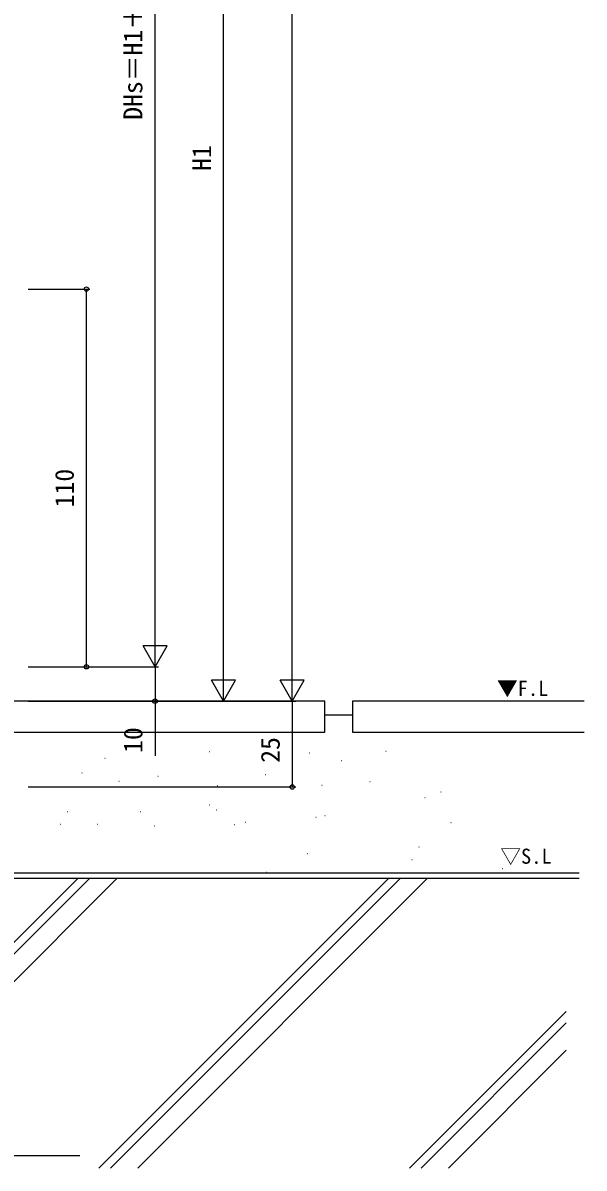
# Model space of a CAD drawing. Units: millimetres, scale not verified. Extents: x -437 to 438, y -681 to 679.
# Drawn here: x -172.1 to -8.6, y -272.7 to 60.8 of the extents above; entities that cross this region are included whole.
import ezdxf
from ezdxf.enums import TextEntityAlignment as Align

# ---------------------------------------------------------------- set-up
doc = ezdxf.new("R2010")
doc.units = ezdxf.units.MM
doc.header["$LTSCALE"] = 4
for name, color, linetype in [('0-1_USER1', 3, 'Continuous'), ('0-5_YKK_D', 6, 'Continuous'), ('0-7_YSS_K', 3, 'Continuous'), ('0-8_YSS_KE', 3, 'Continuous')]:
    doc.layers.add(name, color=color, linetype=linetype)
doc.styles.add('ＭＳ ゴシック', font='')
doc.styles.get('ＭＳ ゴシック').set_extended_font_data('MS Gothic')

msp = doc.modelspace()

# ---------------------------------------------------------------- linework, layer by layer
at = {"layer": '0-5_YKK_D'}
for p, q in [((-93.628, -129.701), (-93.628, 456.299)), ((-133.628, -119.701), (-133.628, 249.299)), ((-113.628, -129.701), (-113.628, 176.299)), ((-170.628, -16.701), (-152.628, -16.701)), ((-153.628, -126.701), (-153.628, -16.701)), ((-133.628, -126.701), (-133.628, -114.577)), ((-133.628, -126.701), (-137.128, -120.639)), ((-130.128, -120.639), (-137.128, -120.639)), ((-133.628, -126.701), (-130.128, -120.639)), ((-170.628, -126.701), (-132.628, -126.701)), ((-170.628, -126.701), (-152.628, -126.701)), ((-170.628, -126.701), (-132.628, -126.701)), ((-113.628, -136.701), (-113.628, -124.577)), ((-93.628, -136.701), (-93.628, -124.577)), ((-113.628, -136.701), (-117.128, -130.639)), ((-110.128, -130.639), (-117.128, -130.639)), ((-113.628, -136.701), (-110.128, -130.639)), ((-93.628, -136.701), (-97.128, -130.639)), ((-90.128, -130.639), (-97.128, -130.639)), ((-93.628, -136.701), (-90.128, -130.639)), ((-170.628, -136.701), (-112.628, -136.701)), ((-170.628, -136.701), (-92.628, -136.701)), ((-93.628, -136.701), (-93.628, -161.701)), ((-170.628, -161.701), (-92.628, -161.701))]:
    msp.add_line(p, q, dxfattribs=at)
for points in [[(-133.628, -126.701), (-133.628, -136.701), (-133.628, -152.626)], [(-247.021, -234.338), (-245.746, -236.546), (-227.002, -269.011), (-155.511, -269.011)]]:
    msp.add_lwpolyline(points, dxfattribs=at)
for centre in [(-153.628, -16.701), (-153.628, -126.701), (-133.628, -136.701), (-93.628, -161.701)]:
    msp.add_circle(centre, 0.637, dxfattribs=at)
at = {"layer": '0-7_YSS_K'}
for p, q in [((-148.277, -153.318), (-148.177, -153.318)), ((-117.768, -151.401), (-117.668, -151.401)), ((-88.642, -151.747), (-88.542, -151.747)), ((-66.406, -151.23), (-66.306, -151.23)), ((-79.334, -153.984), (-79.234, -153.984)), ((-155, -157.539), (-154.9, -157.539)), ((-144.141, -160.035), (-144.041, -160.035)), ((-132.764, -158.573), (-132.664, -158.573)), ((-101.57, -158.056), (-101.47, -158.056)), ((-115.532, -161.219), (-115.432, -161.219)), ((-85.022, -161.157), (-84.922, -161.157)), ((-71.06, -160.123), (-70.96, -160.123)), ((-50.376, -163.115), (-50.276, -163.115)), ((-55.03, -164.774), (-54.93, -164.774)), ((-159.137, -168.82), (-159.037, -168.82)), ((-137.935, -168.82), (-137.835, -168.82)), ((-117.768, -166.903), (-117.668, -166.903)), ((-115.699, -168.391), (-115.599, -168.391)), ((-84.155, -170.004), (-84.055, -170.004)), ((-161.205, -172.525), (-161.105, -172.525)), ((-150.346, -172.525), (-150.246, -172.525)), ((-133.798, -173.042), (-133.698, -173.042)), ((-110.528, -172.588), (-110.428, -172.588)), ((-107.385, -171.954), (-107.285, -171.954)), ((-86.741, -170.458), (-86.641, -170.458)), ((-47.44, -172.009), (-47.34, -172.009)), ((-47.44, -172.009), (-47.34, -172.009)), ((-56.748, -179.135), (-56.648, -179.135)), ((-89.327, -181.069), (-89.227, -181.069)), ((-58.817, -182.861), (-58.717, -182.861)), ((-101.22, -186.478), (-101.12, -186.478)), ((-32.444, -185.444), (-32.344, -185.444)), ((-411.7, -188.201), (-10.063, -188.201)), ((-240.485, -272.674), (-156.012, -188.201)), ((-237.09, -272.674), (-152.618, -188.201)), ((-229.171, -272.674), (-144.698, -188.201)), ((-149.975, -272.674), (-65.502, -188.201)), ((-146.581, -272.674), (-62.108, -188.201)), ((-138.661, -272.674), (-54.189, -188.201)), ((-59.465, -272.674), (-13.818, -227.027)), ((-56.071, -272.674), (-13.818, -230.421)), ((-48.152, -272.674), (-13.818, -238.341))]:
    msp.add_line(p, q, dxfattribs=at)
at = {"layer": '0-8_YSS_KE'}
for p, q in [((-84.125, -140.701), (-76.125, -140.701)), ((-76.125, -145.701), (-8.592, -145.701)), ((-411.7, -186.701), (-10.063, -186.701))]:
    msp.add_line(p, q, dxfattribs=at)
msp.add_lwpolyline([(-184.125, -145.701), (-84.125, -145.701), (-84.125, -136.701), (-184.125, -136.701)], close=True, dxfattribs=at)
msp.add_lwpolyline([(-8.592, -136.701), (-76.125, -136.701), (-76.125, -145.701)], dxfattribs=at)

# ---------------------------------------------------------------- texts
at = {"layer": '0-1_USER1', "style": 'ＭＳ ゴシック'}
for s, p in [('▼F.L', (-33.961, -136.497)), ('▽S.L', (-32.992, -185.376))]:
    msp.add_text(s, height=4.399, dxfattribs=at).set_placement(p, align=Align.BOTTOM_LEFT)
at = {"layer": '0-5_YKK_D', "style": 'ＭＳ ゴシック'}
for s, p in [('DHs＝H1＋63', (-135.671, 32.583)), ('H1', (-115.628, 17.716)), ('110', (-155.628, -80.267)), ('10', (-135.628, -151.777)), ('25', (-95.628, -154.656))]:
    msp.add_text(s, height=5.499, rotation=90, dxfattribs=at).set_placement(p, align=Align.BOTTOM_LEFT)

doc.saveas('drawing.dxf')
